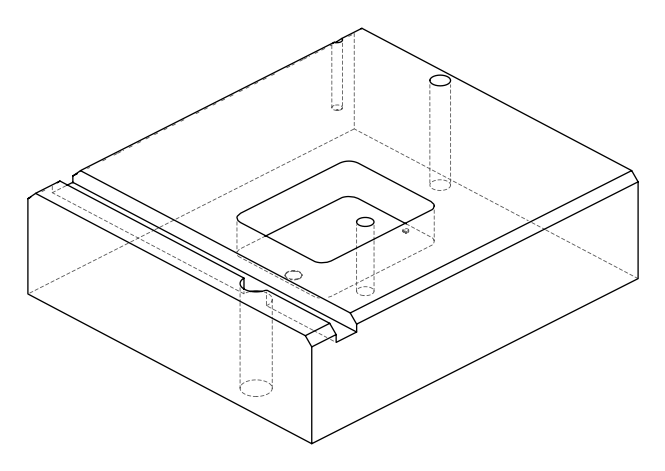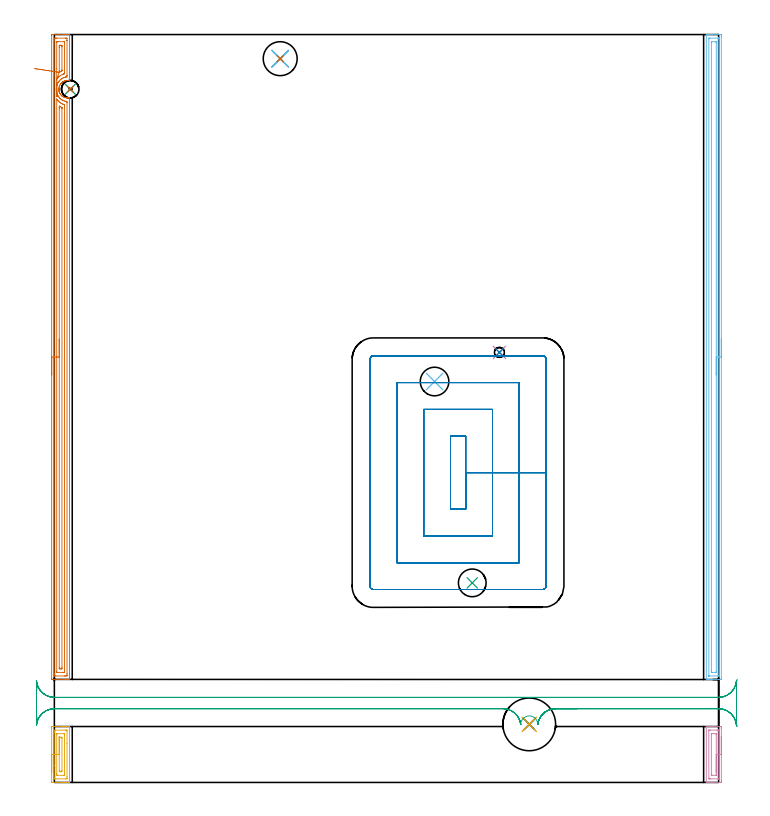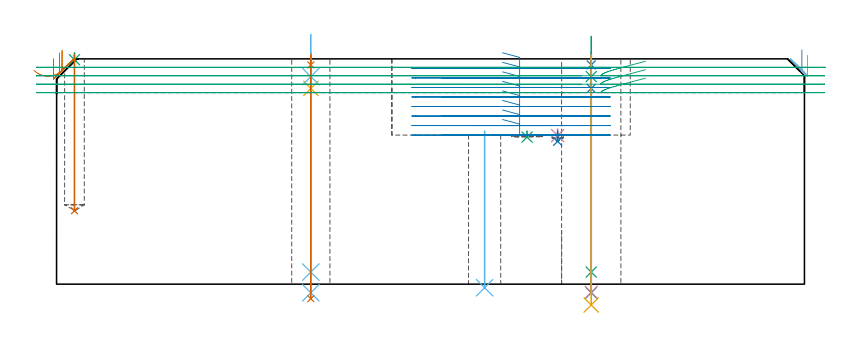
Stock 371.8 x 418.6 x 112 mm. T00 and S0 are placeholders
(PLAN: 21 operations, 13 tool changes, 53.3 min)
(1 SPOT_DRILL | STEP1HOLE | NXT0321_9005460120000 | 0.05 min | 184 mm3)
(2 SPOT_DRILL_1 | STEP1HOLE_1 | NXT0321_9005460120000 | 0.05 min | 183 mm3)
(3 SPOT_DRILL_2 | STEP1POCKET | NXT0321_9005460120000 | 0.03 min | 1 mm3)
(4 SPOT_DRILL_3 | STEP1POCKET_1 | NXT0321_9005460120000 | 0.03 min | 4141 mm3)
(5 DRILL_BLIND_HOLE_INTO_CENTER | STEP1HOLE | UGT0301_212 | 0.07 min | 815 mm3)
(6 GUN_DRILL_THROUGH_HOLE | STEP1HOLE | UGT0307_009 | 0.64 min | 11626 mm3)
(7 DRILL_TO_ENLARGE_THROUGH_HOLE | STEP1HOLE | UGT0301_048 | 0.49 min | 19083 mm3)
(8 DRILL_BLIND_HOLE_INTO_CENTER_1 | STEP1HOLE_1 | UGT0301_212 | 0.07 min | 815 mm3)
(9 GUN_DRILL_THROUGH_HOLE_1 | STEP1HOLE_1 | UGT0307_009 | 0.63 min | 11627 mm3)
(10 DRILL_TO_ENLARGE_THROUGH_HOLE_1 | STEP1HOLE_1 | NXT0301_104 | 0.47 min | 4568 mm3)
(11 DRILL_TO_ENLARGE_THROUGH_HOLE_2 | STEP1HOLE_1 | UGT0301_394 | 0.5 min | 59296 mm3)
(12 INDEXABLE_INSERT_DRILL_THROUGH_HOLE_FROM_SOLID | STEP1HOLE_2 | NXT0302_003 | 0.32 min | 22482 mm3)
(13 DRILL_BLIND_HOLE_INTO_CENTER_2 | STEP1POCKET | UGT0301_212 | 0.31 min | 5511 mm3)
(14 DRILL_BLIND_HOLE_INTO_CENTER_3 | STEP1POCKET_1 | UGT0301_179 | 0.03 min | 58 mm3)
(15 INDEXABLE_INSERT_DRILL_BLIND_HOLE_FROM_SOLID | STEP1POCKET_2 | NXT0302_002 | 0.02 min | 7292 mm3)
(16 AREA_MILL | FG_CHAMFER_SURFACE | UGT0205_001 | 0.99 min | 1290 mm3)
(17 AREA_MILL_1 | FG_CHAMFER_SURFACE_1 | UGT0205_001 | 1.22 min | 1851 mm3)
(18 AREA_MILL_2 | FG_CHAMFER_SURFACE_2 | UGT0205_001 | 8.9 min | 12928 mm3)
(19 AREA_MILL_3 | FG_CHAMFER_SURFACE_3 | UGT0205_001 | 11.82 min | 18215 mm3)
(20 MILL_RECTANGULAR_POCKET | POCKET_RECTANGULAR_STRAIGHT | UGT0201_094 | Follow Part, ap 5, ae 75% | 19.52 min | 653920 mm3)
(21 MILL_RECTANGULAR_SLOT | SLOT_RECTANGULAR | UGT0201_094 | Follow Part, ap 5, ae 75% | 7.16 min | 156957 mm3)
(TOOL NXT0321_9005460120000 | NC Spot Drill, 142deg, 12mm, Carbide, Uncoated | D12 PA142 FL30 Z2)
(TOOL UGT0301_212 | Twist Drill 9.8 mm | D9.8 PA118 FL83 Z2)
(TOOL UGT0307_009 | Gun Drill 12 mm | D12 PA130 FL24 Z1)
(TOOL UGT0301_048 | Twist Drill 19 mm | D19 PA118 FL135 Z2)
(TOOL NXT0301_104 | Carbide Drill 14mm [860.1-1400-112A1-MM 2214] | D14 PA140 FL123 Z2)
(TOOL UGT0301_394 | Twist Drill 29.5 mm | D29.5 PA118 FL165 Z2)
(TOOL NXT0302_003 | Index. Insert Drill 16mm [880-D1600L20-05] | D16 PA176 FL80 Z2)
(TOOL UGT0301_179 | Twist Drill 5.6 mm | D5.6 PA118 FL55 Z2)
(TOOL NXT0302_002 | Index. Insert Drill 15.5mm [880-D1550L20-05] | D15.5 PA176 FL78 Z2)
(TOOL UGT0205_001 | Chamfer Mill 20 x 3 x 45 deg. | D20 FL50 Z2)
(TOOL UGT0201_094 | End mill 20 mm | D20 FL38 Z4)
(OP 1 SPOT_DRILL)
G17 G21 G94 G90
T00 M6
G54
G17 G0 G90 X126.4 Y405.1 S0 M3
G43 Z122. H0
G94 G81 G98 Z109. F250. R115.
G80
M5
M2
(OP 2 SPOT_DRILL_1)
G17 G21 G94 G90
T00 M6
G54
G17 G0 G90 X265.8 Y32.5 S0 M3
G43 Z122. H0
G94 G81 G98 Z109. F250. R115.
G80
M5
M2
(OP 3 SPOT_DRILL_2)
G17 G21 G94 G90
T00 M6
G54
G17 G0 G90 X8.9 Y388. S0 M3
G43 Z122. H0
G94 G81 G98 Z111.578 F250. R115.
G80
M5
M2
(OP 4 SPOT_DRILL_3)
G17 G21 G94 G90
T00 M6
G54
G17 G0 G90 X249.1 Y240.7 S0 M3
G43 Z122. H0
G94 G81 G98 Z73.859 F250. R77.1
G80
M5
M2
(OP 5 DRILL_BLIND_HOLE_INTO_CENTER)
G17 G21 G94 G90
T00 M6
G54
G17 G0 G90 X126.4 Y405.1 S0 M3
G43 Z122. H0
G94 G81 G98 Z97.3 F250. R114.
G80
M5
M2
(OP 6 GUN_DRILL_THROUGH_HOLE)
G17 G21 G94 G90
T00 M6
G54
G17 G0 G90 X126.4 Y405.1 M8
G43 Z124.113 H0
S716 M3
G94 G1 Z103.202 F125. M26
G4 X.084
Z6. F250.
G4 X.084
Z-4.298 F125.
G4 X.084
M5
M9
G0 Z124.113
M2
(OP 7 DRILL_TO_ENLARGE_THROUGH_HOLE)
G17 G21 G94 G90
T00 M6
G54
G17 G0 G90 X126.4 Y405.1 S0 M3
G43 Z122. H0
G94 G73 G98 Z-7.208 F250. Q17.03 R114.
G80
M5
M2
(OP 8 DRILL_BLIND_HOLE_INTO_CENTER_1)
G17 G21 G94 G90
T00 M6
G54
G17 G0 G90 X265.8 Y32.5 S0 M3
G43 Z122. H0
G94 G81 G98 Z97.3 F250. R114.
G80
M5
M2
(OP 9 GUN_DRILL_THROUGH_HOLE_1)
G17 G21 G94 G90
T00 M6
G54
G17 G0 G90 X265.8 Y32.5 M8
G43 Z123.148 H0
S716 M3
G94 G1 Z103.202 F125. M26
G4 X.084
Z6. F250.
G4 X.084
Z-4.298 F125.
G4 X.084
M5
M9
G0 Z123.148
M2
(OP 10 DRILL_TO_ENLARGE_THROUGH_HOLE_1)
G17 G21 G94 G90
T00 M6
G54
G17 G0 G90 X265.8 Y32.5 S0 M3
G43 Z122. H1
G94 G73 G98 Z-4.048 F250. Q12.894 R114.
G80
M5
M2
(OP 11 DRILL_TO_ENLARGE_THROUGH_HOLE_2)
G17 G21 G94 G90
T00 M6
G54
G17 G0 G90 X265.8 Y32.5 S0 M3
G43 Z122. H0
G94 G73 G98 Z-10.363 F250. Q24.473 R114.
G80
M5
M2
(OP 12 INDEXABLE_INSERT_DRILL_THROUGH_HOLE_FROM_SOLID)
G17 G21 G94 G90
T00 M6
G54
G17 G0 G90 X212.8 Y224.4 S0 M3
G43 Z122. H1
G94 G81 G98 Z-1.779 F250. R76.1
G80
M5
M2
(OP 13 DRILL_BLIND_HOLE_INTO_CENTER_2)
G17 G21 G94 G90
T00 M6
G54
G17 G0 G90 X8.9 Y388. S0 M3
G43 Z122. H0
G94 G81 G98 Z36.5 F250. R114.
G80
M5
M2
(OP 14 DRILL_BLIND_HOLE_INTO_CENTER_3)
G17 G21 G94 G90
T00 M6
G54
G17 G0 G90 X249.1 Y240.7 S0 M3
G43 Z122. H0
G94 G81 G98 Z71. F250. R76.1
G80
M5
M2
(OP 15 INDEXABLE_INSERT_DRILL_BLIND_HOLE_FROM_SOLID)
G17 G21 G94 G90
T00 M6
G54
G17 G0 G90 X233.9 Y111.7 S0 M3
G43 Z122. H1
G94 G81 G98 Z73.1 F250. R76.1
G80
M5
M2
(OP 16 AREA_MILL)
G17 G21 G94 G90
T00 M6
G54
G17 G0 G90 X373.3 Y25.65 S1061 M3
G43 Z122. H0
Z113.6
G94 G1 Y25.612 Z112.728 F250.
Y25.498 Z111.864
Y25.309 Z111.012
Y25.047 Z110.18
Y24.713 Z109.374
Y24.31 Z108.6
Y23.842 Z107.864
Y23.31 Z107.172
Y22.721 Z106.529
Y22.078 Z105.94
Y21.386 Z105.409
Y20.65 Z104.94
Y19.876 Z104.537
Y19.07 Z104.203
Y18.238 Z103.941
Y17.387 Z103.752
Y16.522 Z103.638
Y15.65 Z103.6
Y0.816
X373.298 Y0.548 Z103.602
X373.291 Y0.006 Z103.605
X373.224 Y0.002 Z103.672
X372.675 Y0. Z104.221
X372.333 Z104.563
X369.114 Z107.779
X368.415 Z108.483
X368.206 Z108.691
X367.521 Z109.376
X367.312 Z109.584
X366.894 Z110.004
X365.943 Z110.956
X365.525 Z111.374
X365.192 Z111.707
X364.941 Y0.001 Z111.951
X364.93 Y0.002 Z111.961
X364.903 Y0.01 Z111.989
X364.9 Y0.104 Z112.
Y31.196
X364.903 Y31.29 Z111.989
X364.939 Y31.293 Z111.954
X365.192 Y31.3 Z111.707
X366.894 Z110.004
X367.312 Z109.584
X367.521 Z109.376
X368.206 Z108.691
X368.415 Z108.483
X369.097 Z107.797
X372.675 Z104.221
X373.224 Y31.298 Z103.672
X373.291 Y31.294 Z103.605
X373.297 Y30.752 Z103.603
X373.3 Y30.131 Z103.6
Y15.65
X371.886 Z105.014
X371.885 Y2.222 Z105.015
X371.883 Y2.118 Z105.017
X371.88 Y2.049 Z105.02
X371.877 Y2.009 Z105.023
X371.862 Y2.007 Z105.038
X371.781 Y2.004 Z105.119
X371.214 Y2. Z105.686
X367.312 Y2.001 Z109.588
X366.742 Y2.003 Z110.158
X366.418 Y2.01 Z110.482
X366.321 Y2.023 Z110.579
X366.317 Y2.221 Z110.583
X366.315 Y2.325 Z110.585
Y29.079
X366.317 Y29.182 Z110.583
X366.32 Y29.251 Z110.58
X366.323 Y29.291 Z110.577
X366.338 Y29.293 Z110.562
X366.418 Y29.296 Z110.482
X366.986 Y29.3 Z109.914
X370.888 Y29.299 Z106.012
X371.458 Y29.297 Z105.442
X371.781 Y29.29 Z105.119
X371.879 Y29.277 Z105.021
X371.883 Y29.079 Z105.017
X371.885 Y28.975 Z105.015
X371.886 Y15.65 Z105.014
X370.471 Z106.429
Y4.515
X370.469 Y4.101 Z106.431
X370.467 Y4.043 Z106.433
X370.465 Y4.018 Z106.435
X370.458 Y4.01 Z106.442
X370.402 Y4.007 Z106.498
X370.198 Y4.001 Z106.702
X368.104 Z108.796
X367.9 Y4.003 Z109.
X367.764 Y4.009 Z109.136
X367.733 Y4.013 Z109.167
X367.732 Y4.015 Z109.168
X367.73 Y4.034 Z109.17
X367.729 Y4.101 Z109.171
X367.728 Y4.576 Z109.172
X367.729 Y26.785 Z109.171
X367.731 Y27.199 Z109.169
X367.733 Y27.257 Z109.167
X367.735 Y27.282 Z109.165
X367.742 Y27.29 Z109.158
X367.798 Y27.293 Z109.102
X368.002 Y27.299 Z108.898
X370.096 Y27.3 Z106.804
X370.3 Y27.297 Z106.6
X370.436 Y27.292 Z106.464
X370.467 Y27.288 Z106.433
X370.468 Y27.285 Z106.432
X370.47 Y27.266 Z106.43
X370.471 Y27.199 Z106.429
X370.472 Y26.724 Z106.428
X370.471 Y15.65 Z106.429
Y14.778 Z106.467
Y13.914 Z106.58
Y13.062 Z106.769
Y12.23 Z107.032
Y11.424 Z107.365
Y10.65 Z107.768
Y9.914 Z108.237
Y9.222 Z108.768
Y8.579 Z109.357
Y7.99 Z110.001
Y7.459 Z110.693
Y6.99 Z111.429
Y6.587 Z112.202
Y6.253 Z113.008
Y5.991 Z113.84
Y5.802 Z114.692
Y5.688 Z115.557
Y5.65 Z116.429
G0 Z122.
M5
M2
(OP 17 AREA_MILL_1)
G17 G21 G94 G90
T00 M6
G54
G17 G0 G90 X-1.5 Y5.65 S1061 M3
G43 Z122. H0
Z112.
G94 G1 Y5.688 Z111.128 F250.
Y5.802 Z110.263
Y5.991 Z109.412
Y6.253 Z108.58
Y6.587 Z107.774
Y6.99 Z107.
Y7.458 Z106.264
Y7.99 Z105.572
Y8.579 Z104.929
Y9.222 Z104.34
Y9.914 Z103.808
Y10.65 Z103.34
Y11.424 Z102.937
Y12.23 Z102.603
Y13.062 Z102.341
Y13.913 Z102.152
Y14.778 Z102.038
Y15.65 Z102.
Y30.419
X-1.498 Y30.752 Z102.002
X-1.492 Y31.294 Z102.005
X-1.49 Y31.297 Z102.007
X-0.944 Y31.299 Z102.552
X-0.396 Y31.3 Z103.1
X4.389 Z107.883
X5.07 Z108.568
X5.278 Z108.775
X5.959 Z109.456
X6.167 Z109.663
X6.582 Z110.081
X7.529 Z111.028
X7.944 Z111.443
X8.241 Z111.739
X8.476 Y31.292 Z111.968
X8.504 Y31.29 Z111.996
X8.5 Y31.199 Z112.
Y0.101
X8.504 Y0.01 Z111.996
X8.476 Y0.008 Z111.968
X8.24 Y0. Z111.739
X6.582 Z110.081
X6.167 Z109.663
X5.959 Z109.456
X5.278 Z108.775
X5.07 Z108.568
X4.389 Z107.883
X-1.184 Z102.313
X-1.287 Y0.002 Z102.21
X-1.491 Y0.01 Z102.005
X-1.499 Y0.214 Z101.999
X-1.5 Y0.548 Z102.
Y15.65
X-0.086 Z103.414
Y28.087
X-0.085 Y28.975 Z103.415
X-0.084 Y29.003 Z103.416
X-0.056 Y29.29 Z103.444
X0.51 Y29.299 Z104.01
X6.167 Y29.3 Z109.667
X6.733 Y29.298 Z110.233
X7.056 Y29.29 Z110.556
X7.083 Y28.975 Z110.583
X7.085 Y28.946 Z110.585
X7.086 Y21.868 Z110.586
Y3.213
X7.085 Y2.325 Z110.585
X7.083 Y2.297 Z110.583
X7.056 Y2.01 Z110.556
X6.49 Y2.001 Z109.99
X0.833 Y2. Z104.333
X0.267 Y2.002 Z103.767
X-0.056 Y2.01 Z103.444
X-0.083 Y2.325 Z103.417
X-0.085 Y2.354 Z103.415
X-0.086 Y9.432 Z103.414
Y15.65
X1.328 Z104.828
X1.329 Y26.703 Z104.829
X1.333 Y27.199 Z104.833
X1.335 Y27.287 Z104.835
X1.519 Y27.296 Z105.019
X1.621 Y27.3 Z105.121
X5.278 Z108.778
X5.379 Y27.298 Z108.879
X5.582 Y27.29 Z109.082
X5.665 Y27.28 Z109.165
X5.668 Y27.254 Z109.168
X5.67 Y27.199 Z109.17
X5.671 Y26.805 Z109.171
X5.672 Y26.31 Z109.172
X5.671 Y4.597 Z109.171
X5.667 Y4.101 Z109.167
X5.665 Y4.013 Z109.165
X5.481 Y4.004 Z108.981
X5.379 Y4. Z108.879
X1.722 Z105.222
X1.621 Y4.002 Z105.121
X1.418 Y4.01 Z104.918
X1.334 Y4.02 Z104.834
X1.332 Y4.046 Z104.832
X1.33 Y4.101 Z104.83
X1.329 Y4.495 Z104.829
X1.328 Y4.99 Z104.828
Y15.65
X2.743 Z106.243
Y24.533
X2.75 Y25.283 Z106.25
X3.5 Y25.299 Z107.
X3.622 Y25.3 Z107.122
X4.25 Y25.283 Z107.75
X4.257 Y24.665 Z107.757
Y6.766
X4.25 Y6.017 Z107.75
X3.5 Y6.001 Z107.
X3.378 Y6. Z106.878
X2.75 Y6.017 Z106.25
X2.743 Y6.635 Z106.243
Y15.65
Y16.522 Z106.281
Y17.386 Z106.395
Y18.238 Z106.583
Y19.07 Z106.846
Y19.876 Z107.18
Y20.65 Z107.582
Y21.386 Z108.051
Y22.078 Z108.582
Y22.721 Z109.172
Y23.31 Z109.815
Y23.841 Z110.507
Y24.31 Z111.243
Y24.713 Z112.016
Y25.047 Z112.822
Y25.309 Z113.654
Y25.498 Z114.506
Y25.612 Z115.371
Y25.65 Z116.243
G0 Z122.
M5
M2
(OP 18 AREA_MILL_2)
G17 G21 G94 G90
T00 M6
G54
G17 G0 G90 X373.3 Y248.1 S1061 M3
G43 Z122. H0
Z113.6
G94 G1 Y248.062 Z112.728 F250.
Y247.948 Z111.864
Y247.759 Z111.012
Y247.497 Z110.18
Y247.163 Z109.374
Y246.76 Z108.6
Y246.291 Z107.864
Y245.76 Z107.172
Y245.171 Z106.529
Y244.528 Z105.94
Y243.836 Z105.408
Y243.1 Z104.94
Y242.326 Z104.537
Y241.52 Z104.203
Y240.688 Z103.941
Y239.836 Z103.752
Y238.972 Z103.638
Y238.1 Z103.6
Y58.478
X373.298 Y58.21 Z103.602
X373.292 Y57.607 Z103.606
X373.282 Y57.604 Z103.615
X372.675 Y57.6 Z104.222
X368.206 Z108.688
X367.639 Z109.258
X367.312 Z109.584
X366.745 Z110.151
X366.418 Z110.477
X365.357 Z111.542
X364.964 Y57.602 Z111.927
X364.93 Y57.605 Z111.961
X364.902 Y57.609 Z111.988
X364.9 Y57.763 Z112.
Y418.437
X364.903 Y418.59 Z111.988
X364.93 Y418.595 Z111.961
X364.964 Y418.598 Z111.927
X365.357 Y418.6 Z111.542
X365.764 Z111.135
X366.418 Z110.477
X367.639 Z109.258
X368.206 Z108.688
X372.675 Y418.599 Z104.222
X373.282 Y418.596 Z103.615
X373.292 Y418.593 Z103.606
X373.297 Y417.99 Z103.603
X373.3 Y417.366 Z103.6
Y238.1
X371.886 Z105.014
X371.885 Y59.995 Z105.015
X371.884 Y59.892 Z105.016
X371.881 Y59.787 Z105.019
X371.874 Y59.61 Z105.026
X371.781 Y59.608 Z105.119
X371.282 Y59.601 Z105.618
X366.418 Z110.482
X366.362 Y59.602 Z110.538
X366.328 Y59.606 Z110.572
X366.324 Y59.608 Z110.576
X366.321 Y59.625 Z110.579
X366.317 Y59.683 Z110.583
X366.315 Y59.891 Z110.585
X366.314 Y59.995 Z110.586
X366.315 Y416.205 Z110.585
X366.316 Y416.307 Z110.584
X366.319 Y416.413 Z110.581
X366.326 Y416.59 Z110.574
X366.418 Y416.592 Z110.482
X366.918 Y416.599 Z109.982
X371.781 Z105.119
X371.838 Y416.598 Z105.062
X371.872 Y416.594 Z105.028
X371.876 Y416.592 Z105.024
X371.879 Y416.575 Z105.021
X371.883 Y416.517 Z105.017
X371.885 Y416.309 Z105.015
X371.886 Y416.205 Z105.014
Y238.1
X370.472 Z106.428
Y62.196
X370.47 Y61.781 Z106.43
X370.468 Y61.662 Z106.432
X370.465 Y61.612 Z106.435
X370.356 Y61.606 Z106.544
X370.174 Y61.601 Z106.726
X368.387 Y61.6 Z108.513
X368.206 Y61.603 Z108.694
X368.025 Y61.61 Z108.875
X367.735 Y61.631 Z109.165
X367.733 Y61.781 Z109.167
X367.729 Y62.257 Z109.171
Y414.004
X367.73 Y414.419 Z109.17
X367.732 Y414.538 Z109.168
X367.735 Y414.588 Z109.165
X367.844 Y414.594 Z109.056
X368.026 Y414.599 Z108.874
X369.813 Y414.6 Z107.087
X369.994 Y414.597 Z106.906
X370.174 Y414.59 Z106.726
X370.465 Y414.569 Z106.435
X370.467 Y414.419 Z106.433
X370.471 Y413.943 Z106.429
X370.472 Y238.1 Z106.428
Y237.228 Z106.466
Y236.363 Z106.58
Y235.512 Z106.769
Y234.68 Z107.032
Y233.874 Z107.365
Y233.1 Z107.768
Y232.364 Z108.237
Y231.672 Z108.768
Y231.029 Z109.357
Y230.44 Z110.001
Y229.908 Z110.693
Y229.44 Z111.428
Y229.037 Z112.202
Y228.703 Z113.008
Y228.441 Z113.84
Y228.252 Z114.692
Y228.138 Z115.557
Y228.1 Z116.428
G0 Z122.
M5
M2
(OP 19 AREA_MILL_3)
G17 G21 G94 G90
T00 M6
G54
G17 G0 G90 X-1.5 Y228.1 S1061 M3
G43 Z122. H0
Z112.
G94 G1 Y228.138 Z111.128 F250.
Y228.252 Z110.263
Y228.441 Z109.412
Y228.703 Z108.58
Y229.037 Z107.774
Y229.44 Z107.
Y229.909 Z106.264
Y230.44 Z105.572
Y231.029 Z104.929
Y231.672 Z104.34
Y232.364 Z103.808
Y233.1 Z103.34
Y233.874 Z102.937
Y234.68 Z102.603
Y235.512 Z102.341
Y236.364 Z102.152
Y237.228 Z102.038
Y238.1 Z102.
Y417.99
X-1.497 Y418.328 Z102.002
X-1.492 Y418.59 Z102.006
X-1.226 Y418.6 Z102.271
X5.278 Z108.772
X5.841 Z109.338
X6.167 Z109.663
X6.73 Z110.227
X7.056 Z110.551
X7.706 Z111.205
X8.094 Z111.593
X8.461 Y418.594 Z111.952
X8.497 Y418.59 Z111.988
X8.5 Y418.436 Z112.
Y392.986
X8.504 Y392.785 Z111.996
X8.401 Y392.795 Z111.901
X8.314 Y392.813 Z111.814
X8.006 Y392.86 Z111.503
X7.944 Y392.866 Z111.441
X7.83 Y392.878 Z111.327
X7.652 Y392.888 Z111.15
X7.21 Y392.885 Z110.708
X7.056 Y392.874 Z110.553
X6.768 Y392.853 Z110.266
X6.561 Y392.825 Z110.058
X6.222 Y392.748 Z109.718
X5.933 Y392.664 Z109.428
X5.885 Y392.65 Z109.381
X5.693 Y392.576 Z109.192
X5.618 Y392.547 Z109.117
X5.437 Y392.476 Z108.936
X5.278 Y392.398 Z108.776
X5. Y392.263 Z108.499
X4.833 Y392.163 Z108.332
X4.736 Y392.105 Z108.235
X4.48 Y391.931 Z107.98
X4.117 Y391.626 Z107.615
X3.83 Y391.342 Z107.328
X3.561 Y391.037 Z107.06
X3.392 Y390.808 Z106.891
X3.233 Y390.569 Z106.732
X3.098 Y390.315 Z106.595
X3.005 Y390.142 Z106.503
X2.817 Y389.699 Z106.316
X2.671 Y389.248 Z106.171
X2.578 Y388.802 Z106.076
X2.546 Y388.529 Z106.04
X2.522 Y388.354 Z106.019
Y388.35
X2.517 Y388.232 Z106.009
X2.501 Y388.018 Z106.
X2.509 Y387.859 Z106.003
X2.511 Y387.803 Z106.007
X2.517 Y387.683 Z106.011
X2.522 Y387.637 Z106.015
X2.533 Y387.504 Z106.03
X2.538 Y387.459 Z106.034
X2.585 Y387.19 Z106.077
X2.599 Y387.091 Z106.096
X2.612 Y387.01 Z106.111
X2.636 Y386.916 Z106.134
X2.683 Y386.744 Z106.177
X2.727 Y386.565 Z106.224
X2.797 Y386.371 Z106.296
X2.891 Y386.113 Z106.389
X3.013 Y385.851 Z106.51
X3.096 Y385.671 Z106.595
X3.163 Y385.554 Z106.661
X3.233 Y385.43 Z106.732
X3.348 Y385.264 Z106.848
X3.467 Y385.095 Z106.963
X3.716 Y384.776 Z107.216
X3.912 Y384.568 Z107.411
X4.117 Y384.371 Z107.616
X4.126 Y384.363 Z107.626
X4.319 Y384.206 Z107.818
X4.389 Y384.149 Z107.885
X4.428 Y384.117 Z107.925
X4.498 Y384.066 Z107.996
X4.749 Y383.882 Z108.249
X5. Y383.737 Z108.5
X5.437 Y383.524 Z108.936
X5.572 Y383.471 Z109.072
X5.884 Y383.351 Z109.382
X6.167 Y383.275 Z109.662
X6.324 Y383.232 Z109.822
X6.65 Y383.173 Z110.15
X6.767 Y383.152 Z110.267
X7.209 Y383.115 Z110.709
X7.651 Y383.118 Z111.151
X8.091 Y383.155 Z111.591
X8.211 Y383.173 Z111.711
X8.312 Y383.188 Z111.812
X8.354 Y383.196 Z111.853
X8.389 Y383.203 Z111.887
X8.484 Y383.216 Z111.981
X8.494 Y383.214 Z111.992
X8.5 Y383.173 Z112.
Y57.76
X8.505 Y57.61 Z111.995
X8.461 Y57.607 Z111.952
X8.093 Y57.6 Z111.593
X7.706 Z111.205
X7.056 Z110.551
X5.842 Z109.338
X5.278 Z108.772
X-1.227 Y57.601 Z102.27
X-1.492 Y57.61 Z102.006
X-1.499 Y57.874 Z101.999
Y57.896
X-1.5 Y238.1 Z102.
X-0.086 Z103.414
Y415.312
X-0.084 Y416.205 Z103.416
X-0.083 Y416.233 Z103.417
X-0.056 Y416.59 Z103.444
X0.442 Y416.598 Z103.942
X0.833 Y416.599 Z104.333
X1.329 Y416.6 Z104.829
X6.167 Y416.599 Z109.667
X6.665 Y416.597 Z110.165
X7.056 Y416.59 Z110.556
X7.079 Y416.205 Z110.579
X7.085 Y415.342 Z110.585
X7.086 Y415.312 Z110.586
X7.085 Y395.671 Z110.585
X7.084 Y395.642 Z110.584
X7.056 Y394.886 Z110.556
X6.963 Y394.872 Z110.463
X6.242 Y394.779 Z109.742
X6.181 Y394.765 Z109.681
X6.167 Y394.761 Z109.667
X5.493 Y394.562 Z108.993
X5.278 Y394.478 Z108.778
X4.864 Y394.302 Z108.364
X4.389 Y394.058 Z107.889
X4.104 Y393.886 Z107.604
X3.751 Y393.634 Z107.251
X3.5 Y393.423 Z107.
X3.042 Y392.993 Z106.542
X2.836 Y392.767 Z106.336
X2.611 Y392.506 Z106.111
X2.439 Y392.273 Z105.939
X2.319 Y392.1 Z105.819
X2.09 Y391.731 Z105.59
X1.81 Y391.208 Z105.31
X1.793 Y391.172 Z105.293
X1.782 Y391.148 Z105.282
X1.722 Y391.004 Z105.222
X1.53 Y390.508 Z105.03
X1.468 Y390.315 Z104.968
X1.324 Y389.822 Z104.824
X1.239 Y389.422 Z104.739
X1.182 Y389.072 Z104.682
X1.118 Y388.529 Z104.618
X1.109 Y388.437 Z104.609
X1.103 Y388.349 Z104.603
X1.099 Y388.262 Z104.599
X1.094 Y387.956 Z104.594
X1.104 Y387.637 Z104.604
X1.111 Y387.497 Z104.611
X1.124 Y387.345 Z104.624
X1.162 Y387.031 Z104.662
X1.21 Y386.744 Z104.71
X1.303 Y386.272 Z104.803
X1.412 Y385.851 Z104.912
X1.489 Y385.615 Z104.989
X1.722 Y384.987 Z105.222
X1.735 Y384.958 Z105.235
X1.745 Y384.935 Z105.245
X2.032 Y384.365 Z105.532
X2.208 Y384.066 Z105.708
X2.611 Y383.505 Z106.111
X2.757 Y383.319 Z106.257
X2.882 Y383.173 Z106.382
X3.185 Y382.86 Z106.685
X3.5 Y382.576 Z107.
X3.871 Y382.28 Z107.371
X4.171 Y382.067 Z107.671
X4.389 Y381.94 Z107.889
X4.752 Y381.752 Z108.252
X5.278 Y381.522 Z108.778
X5.624 Y381.387 Z109.124
X6.167 Y381.254 Z109.667
X6.336 Y381.217 Z109.836
X6.729 Y381.16 Z110.229
X7.056 Y381.115 Z110.556
X7.084 Y380.523 Z110.584
X7.085 Y380.495 Z110.585
X7.086 Y60.888 Z110.586
X7.084 Y59.995 Z110.584
X7.083 Y59.967 Z110.583
X7.056 Y59.61 Z110.556
X6.558 Y59.602 Z110.058
X6.167 Y59.601 Z109.667
X5.671 Y59.6 Z109.171
X0.833 Y59.601 Z104.333
X0.335 Y59.603 Z103.835
X-0.056 Y59.61 Z103.444
X-0.083 Y59.995 Z103.417
X-0.084 Y60.024 Z103.416
X-0.086 Y60.888 Z103.414
Y238.1
X1.328 Z104.828
X1.329 Y382.388 Z104.829
X1.33 Y382.414 Z104.83
X1.334 Y382.443 Z104.834
X1.335 Y382.448 Z104.835
X1.353 Y382.426 Z104.853
X1.466 Y382.28 Z104.966
X1.722 Y381.945 Z105.222
X1.972 Y381.641 Z105.472
X2.209 Y381.387 Z105.709
X2.409 Y381.188 Z105.909
X2.611 Y381.006 Z106.111
X3.237 Y380.495 Z106.737
X3.5 Y380.306 Z107.
X3.974 Y380.018 Z107.474
X4.389 Y379.818 Z107.889
X4.867 Y379.602 Z108.367
X5.278 Y379.455 Z108.778
X5.494 Y379.385 Z108.994
X5.66 Y379.332 Z109.16
X5.664 Y379.214 Z109.164
X5.669 Y378.709 Z109.169
X5.671 Y378.314 Z109.171
Y377.816
Y61.781
X5.669 Y61.682 Z109.169
X5.667 Y61.634 Z109.167
X5.665 Y61.616 Z109.165
X5.637 Y61.61 Z109.137
X5.456 Y61.602 Z108.956
X5.278 Y61.601 Z108.778
X4.569 Y61.6 Z108.069
X1.902 Z105.402
X1.722 Y61.601 Z105.222
X1.542 Y61.603 Z105.042
X1.423 Y61.606 Z104.923
X1.335 Y61.611 Z104.835
X1.333 Y61.65 Z104.833
X1.331 Y61.781 Z104.831
X1.329 Y62.176 Z104.829
X1.328 Y238.1 Z104.828
X2.743 Z106.243
Y377.056
X2.745 Y377.816 Z106.245
X2.75 Y378.57 Z106.25
X3.5 Y378.14 Z107.
X4.153 Y377.816 Z107.653
X4.251 Y377.761 Z107.751
X4.254 Y377.721 Z107.754
X4.256 Y377.626 Z107.756
X4.257 Y377.436 Z107.757
Y377.056
Y64.459
X4.251 Y63.705 Z107.751
X4.242 Y63.61 Z107.742
X4.141 Y63.605 Z107.641
X3.928 Y63.602 Z107.428
X3.5 Y63.6 Z107.
X3.466 Z106.966
X3.06 Y63.602 Z106.56
X2.857 Y63.605 Z106.357
X2.76 Y63.61 Z106.26
X2.75 Y63.673 Z106.25
X2.743 Y64.326 Z106.243
Y64.459
Y238.1
Y238.972 Z106.281
Y239.837 Z106.395
Y240.688 Z106.583
Y241.52 Z106.846
Y242.326 Z107.18
Y243.1 Z107.582
Y243.836 Z108.051
Y244.528 Z108.582
Y245.171 Z109.172
Y245.76 Z109.815
Y246.292 Z110.507
Y246.76 Z111.243
Y247.163 Z112.016
Y247.497 Z112.822
Y247.759 Z113.654
Y247.948 Z114.506
Y248.062 Z115.371
Y248.1 Z116.243
G0 Z122.
X1.476 Y383.736
Z114.977
G1 X1.475 Y383.761 Z114.105
X1.474 Y383.863 Z113.238
X1.471 Y384.04 Z112.384
X1.468 Y384.29 Z111.548
X1.463 Y384.612 Z110.738
X1.458 Y385.004 Z109.958
X1.451 Y385.462 Z109.216
X1.444 Y385.983 Z108.516
X1.435 Y386.563 Z107.865
X1.426 Y387.198 Z107.266
X1.417 Y387.882 Z106.725
X1.406 Y388.611 Z106.246
X1.395 Y389.379 Z105.832
X1.384 Y390.18 Z105.487
X1.372 Y391.008 Z105.213
X1.36 Y391.857 Z105.012
X1.348 Y392.72 Z104.886
X1.335 Y393.591 Z104.835
X1.331 Y393.886 Z104.831
X1.329 Y394.064 Z104.829
X1.328 Y399.565 Z104.828
X1.329 Y414.419 Z104.829
X1.33 Y414.518 Z104.83
X1.333 Y414.567 Z104.833
X1.334 Y414.584 Z104.834
X1.363 Y414.59 Z104.863
X1.544 Y414.598 Z105.044
X1.722 Y414.599 Z105.222
X2.431 Y414.6 Z105.931
X5.278 Y414.599 Z108.778
X5.458 Y414.597 Z108.958
X5.577 Y414.594 Z109.077
X5.665 Y414.589 Z109.165
X5.667 Y414.55 Z109.167
X5.669 Y414.419 Z109.169
X5.671 Y414.024 Z109.171
Y397.457
X5.67 Y397.063 Z109.17
X5.667 Y396.813 Z109.167
X5.665 Y396.691 Z109.165
X5.657 Y396.668 Z109.157
X5.584 Y396.644 Z109.084
X5.326 Y396.564 Z108.826
X5.278 Y396.547 Z108.778
X4.908 Y396.409 Z108.408
X4.65 Y396.302 Z108.15
X4.389 Y396.186 Z107.889
X3.581 Y395.752 Z107.081
X3.5 Y395.702 Z107.
X3.482 Y395.69 Z106.982
X3.455 Y395.671 Z106.955
X2.974 Y395.307 Z106.474
X2.611 Y394.992 Z106.111
X2.499 Y394.891 Z105.999
X2.381 Y394.779 Z105.881
X2.056 Y394.443 Z105.556
X1.722 Y394.065 Z105.222
X1.641 Y393.968 Z105.141
X1.335 Y393.591 Z104.835
X2.75 Y397.457 Z106.25
X2.743 Y398.35 Z106.243
Y411.609
X2.744 Y411.741 Z106.244
X2.749 Y412.495 Z106.249
X2.758 Y412.59 Z106.258
X2.859 Y412.593 Z106.359
X3.072 Y412.597 Z106.572
X3.5 Y412.6 Z107.
X3.534 Z107.034
X3.94 Y412.597 Z107.44
X4.143 Y412.593 Z107.643
X4.24 Y412.59 Z107.74
X4.25 Y412.527 Z107.75
X4.256 Y411.874 Z107.756
X4.257 Y411.741 Z107.757
Y399.242
X4.256 Y398.484 Z107.756
X4.253 Y398.35 Z107.753
X4.25 Y398.248 Z107.75
X4.081 Y398.159 Z107.581
X3.821 Y398.021 Z107.321
X3.5 Y397.848 Z107.
X3.25 Y397.708 Z106.75
X2.814 Y397.457 Z106.314
X2.793 Y397.45 Z106.293
X2.75 Y397.457 Z106.25
X2.11 Y397.553 Z105.664
X1.423 Y397.657 Z105.137
X0.693 Y397.768 Z104.672
X-0.074 Y397.884 Z104.274
X-0.873 Y398.004 Z103.944
X-1.697 Y398.129 Z103.687
X-2.54 Y398.256 Z103.503
X-3.396 Y398.385 Z103.394
X-4.258 Y398.516 Z103.361
X-5.12 Y398.646 Z103.404
X-5.974 Y398.775 Z103.522
X-6.816 Y398.902 Z103.716
X-7.637 Y399.026 Z103.983
X-8.432 Y399.146 Z104.321
X-9.195 Y399.261 Z104.729
X-9.92 Y399.371 Z105.201
X-10.601 Y399.474 Z105.736
X-11.234 Y399.569 Z106.329
G0 Z122.
M5
M2
(OP 20 MILL_RECTANGULAR_POCKET)
G17 G21 G94 G90
T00 M6
G54
G17 G0 G90 X221.72 Y153. S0 M3
G43 Z122.006 H0
Z115.006
G94 G1 X230.2 Z112.734 F250.
Y173.4 Z107.268
Y193.8 F500.
X221.7
Y153.
X230.2
Y173.4
X245.2
Y208.8
X206.7
Y138.
X245.2
Y173.4
X260.2
Y223.8
X191.7
Y123.
X260.2
Y173.4
X275.2
Y236.9
G3 X273.3 Y238.8 R1.9
G1 X178.6
G3 X176.7 Y236.9 R1.9
G1 Y109.9
G3 X178.6 Y108. R1.9
G1 X273.3
G3 X275.2 Y109.9 R1.9
G1 Y173.4
Y174.4
G0 X221.72 Y153. Z110.268
G1 X230.2 Z107.996 F250.
Y173.4 Z102.53
Y193.8 F500.
X221.7
Y153.
X230.2
Y173.4
X245.2
Y208.8
X206.7
Y138.
X245.2
Y173.4
X260.2
Y223.8
X191.7
Y123.
X260.2
Y173.4
X275.2
Y236.9
G3 X273.3 Y238.8 R1.9
G1 X178.6
G3 X176.7 Y236.9 R1.9
G1 Y109.9
G3 X178.6 Y108. R1.9
G1 X273.3
G3 X275.2 Y109.9 R1.9
G1 Y173.4
Y174.4
G0 X221.72 Y153. Z105.53
G1 X230.2 Z103.257 F250.
Y173.4 Z97.791
Y193.8 F500.
X221.7
Y153.
X230.2
Y173.4
X245.2
Y208.8
X206.7
Y138.
X245.2
Y173.4
X260.2
Y223.8
X191.7
Y123.
X260.2
Y173.4
X275.2
Y236.9
G3 X273.3 Y238.8 R1.9
G1 X178.6
G3 X176.7 Y236.9 R1.9
G1 Y109.9
G3 X178.6 Y108. R1.9
G1 X273.3
G3 X275.2 Y109.9 R1.9
G1 Y173.4
Y174.4
G0 X221.72 Y153. Z100.791
G1 X230.2 Z98.519 F250.
Y173.4 Z93.053
Y193.8 F500.
X221.7
Y153.
X230.2
Y173.4
X245.2
Y208.8
X206.7
Y138.
X245.2
Y173.4
X260.2
Y223.8
X191.7
Y123.
X260.2
Y173.4
X275.2
Y236.9
G3 X273.3 Y238.8 R1.9
G1 X178.6
G3 X176.7 Y236.9 R1.9
G1 Y109.9
G3 X178.6 Y108. R1.9
G1 X273.3
G3 X275.2 Y109.9 R1.9
G1 Y173.4
Y174.4
G0 X221.72 Y153. Z96.053
G1 X230.2 Z93.781 F250.
Y173.4 Z88.315
Y193.8 F500.
X221.7
Y153.
X230.2
Y173.4
X245.2
Y208.8
X206.7
Y138.
X245.2
Y173.4
X260.2
Y223.8
X191.7
Y123.
X260.2
Y173.4
X275.2
Y236.9
G3 X273.3 Y238.8 R1.9
G1 X178.6
G3 X176.7 Y236.9 R1.9
G1 Y109.9
G3 X178.6 Y108. R1.9
G1 X273.3
G3 X275.2 Y109.9 R1.9
G1 Y173.4
Y174.4
G0 X221.72 Y153. Z91.315
G1 X230.2 Z89.043 F250.
Y173.4 Z83.577
Y193.8 F500.
X221.7
Y153.
X230.2
Y173.4
X245.2
Y208.8
X206.7
Y138.
X245.2
Y173.4
X260.2
Y223.8
X191.7
Y123.
X260.2
Y173.4
X275.2
Y236.9
G3 X273.3 Y238.8 R1.9
G1 X178.6
G3 X176.7 Y236.9 R1.9
G1 Y109.9
G3 X178.6 Y108. R1.9
G1 X273.3
G3 X275.2 Y109.9 R1.9
G1 Y173.4
Y174.4
G0 X221.72 Y153. Z86.577
G1 X230.2 Z84.304 F250.
Y173.4 Z78.838
Y193.8 F500.
X221.7
Y153.
X230.2
Y173.4
X245.2
Y208.8
X206.7
Y138.
X245.2
Y173.4
X260.2
Y223.8
X191.7
Y123.
X260.2
Y173.4
X275.2
Y236.9
G3 X273.3 Y238.8 R1.9
G1 X178.6
G3 X176.7 Y236.9 R1.9
G1 Y109.9
G3 X178.6 Y108. R1.9
G1 X273.3
G3 X275.2 Y109.9 R1.9
G1 Y173.4
Y174.4
G0 X221.72 Y153. Z81.838
G1 X230.2 Z79.566 F250.
Y173.4 Z74.1
Y193.8 F500.
X221.7
Y153.
X230.2
Y173.4
X245.2
Y208.8
X206.7
Y138.
X245.2
Y173.4
X260.2
Y223.8
X191.7
Y123.
X260.2
Y173.4
X275.2
Y236.9
G3 X273.3 Y238.8 R1.9
G1 X178.6
G3 X176.7 Y236.9 R1.9
G1 Y109.9
G3 X178.6 Y108. R1.9
G1 X273.3
G3 X275.2 Y109.9 R1.9
G1 Y173.4
Y174.4
G0 Z122.006
M5
M2
(OP 21 MILL_RECTANGULAR_SLOT)
G17 G21 G94 G90
T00 M6
G54
G17 G0 G90 X382.24 Y57.654 S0 M3
G43 Z122.006 H0
Z107.8
G94 G1 X381.393 Y54.776 F250.
G2 X371.8 Y47.6 R10. F500.
G1 X0.
G2 X-9.32 Y53.974 R10.
G1 X-9.348 Y53.985
G3 X-10. Y50.432 R10.
G1 Y38.463
G3 X-9.349 Y34.913 R10.
G1 X-9.32 Y34.923
G2 X0. Y41.3 R10.
G1 X251.099
G2 X261.042 Y32.366 R10.
G1 X261.052 Y32.367
G2 X270.548 Y32.367 R-4.75
G1 X270.558 Y32.366
G2 X280.501 Y41.3 R10.
G1 X371.8
G2 X381.396 Y34.114 R10.
G1 X382.24 Y31.235 F250.
G0 Z122.006
X292.729 Y41.3
Z110.8
G1 X280.185 Z107.439
X279.312 Y41.234 Z107.204
X278.448 Y41.092 Z106.969
X277.599 Y40.875 Z106.735
X276.773 Y40.585 Z106.5
X275.976 Y40.223 Z106.266
X275.213 Y39.793 Z106.031
X274.491 Y39.298 Z105.796
X273.814 Y38.742 Z105.562
X273.189 Y38.129 Z105.327
X272.62 Y37.464 Z105.092
X272.111 Y36.751 Z104.858
X271.667 Y35.997 Z104.623
X271.29 Y35.206 Z104.389
X270.984 Y34.386 Z104.154
X270.751 Y33.542 Z103.919
X270.592 Y32.681 Z103.685
X270.558 Y32.366 Z103.6
G2 X280.501 Y41.3 R10. F500.
G1 X371.8
G2 X381.79 Y31.747 R10.
G1 X381.8
Y57.153
X381.79
G2 X371.8 Y47.6 R10.
G1 X0.
G2 X-9.886 Y56.096 R10.
G1 X-9.916 Y56.1
G3 X-10. Y54.806 R10.
G1 Y34.057
G3 X-9.919 Y32.783 R10.
G1 X-9.889 Y32.787
G2 X0. Y41.3 R10.
G1 X251.099
G2 X261.042 Y32.366 R10.
G0 Z122.006
X292.729 Y41.3
Z106.6
G1 X280.185 Z103.239 F250.
X279.312 Y41.234 Z103.004
X278.448 Y41.092 Z102.769
X277.599 Y40.875 Z102.535
X276.773 Y40.585 Z102.3
X275.976 Y40.223 Z102.066
X275.213 Y39.793 Z101.831
X274.491 Y39.298 Z101.596
X273.814 Y38.742 Z101.362
X273.189 Y38.129 Z101.127
X272.62 Y37.464 Z100.892
X272.111 Y36.751 Z100.658
X271.667 Y35.997 Z100.423
X271.29 Y35.206 Z100.189
X270.984 Y34.386 Z99.954
X270.751 Y33.542 Z99.719
X270.592 Y32.681 Z99.485
X270.558 Y32.366 Z99.4
G2 X280.501 Y41.3 R10. F500.
G1 X371.8
G2 X381.79 Y31.747 R10.
G1 X381.8
Y57.153
X381.79
G2 X371.8 Y47.6 R10.
G1 X0.
G2 X-9.97 Y56.826 R10.
G1 X-10.
Y32.074
X-9.97
G2 X0. Y41.3 R10.
G1 X251.099
G2 X261.042 Y32.366 R10.
G0 Z122.006
X292.729 Y41.3
Z102.4
G1 X280.185 Z99.039 F250.
X279.312 Y41.234 Z98.804
X278.448 Y41.092 Z98.569
X277.599 Y40.875 Z98.335
X276.773 Y40.585 Z98.1
X275.976 Y40.223 Z97.866
X275.213 Y39.793 Z97.631
X274.491 Y39.298 Z97.396
X273.814 Y38.742 Z97.162
X273.189 Y38.129 Z96.927
X272.62 Y37.464 Z96.692
X272.111 Y36.751 Z96.458
X271.667 Y35.997 Z96.223
X271.29 Y35.206 Z95.989
X270.984 Y34.386 Z95.754
X270.751 Y33.542 Z95.519
X270.592 Y32.681 Z95.285
X270.558 Y32.366 Z95.2
G2 X280.501 Y41.3 R10. F500.
G1 X371.8
G2 X381.79 Y31.747 R10.
G1 X381.8
Y57.153
X381.79
G2 X371.8 Y47.6 R10.
G1 X0.
G2 X-9.97 Y56.826 R10.
G1 X-10.
Y32.074
X-9.97
G2 X0. Y41.3 R10.
G1 X251.099
G2 X261.042 Y32.366 R10.
G0 Z122.006
M5
M2
